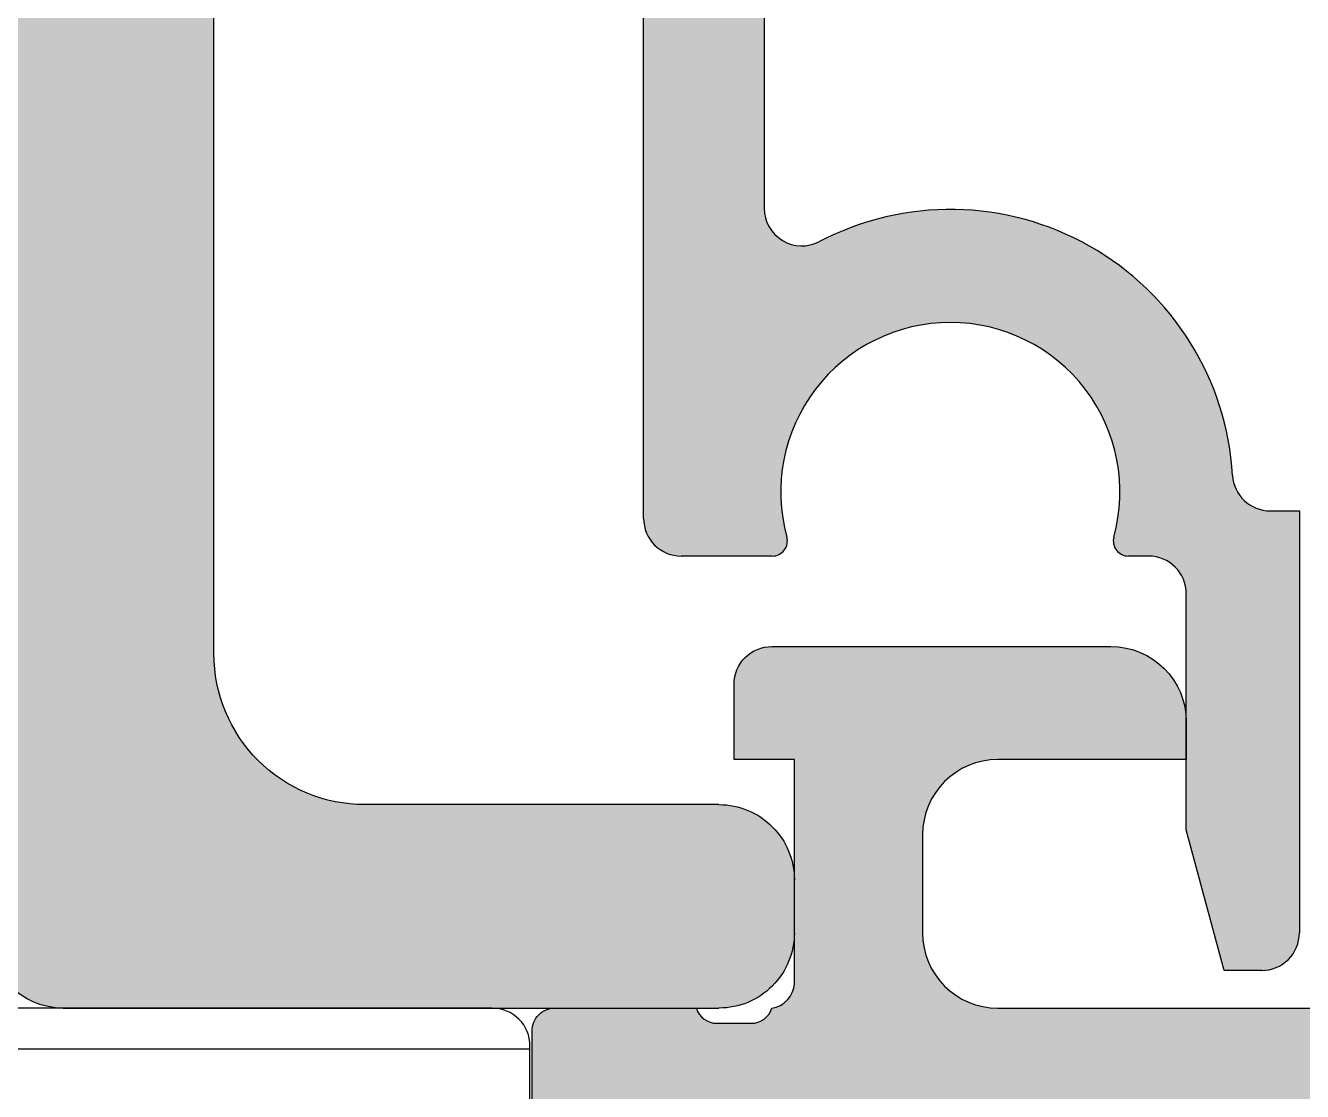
# Model space of a CAD drawing. Header units: millimetres. Extents: x 3633 to 4629, y 3430 to 3787.
# Drawn here: x 4160.0972 to 4160.1819, y 3492.1979 to 3492.2686 of the extents above; entities that cross this region are included whole.
import ezdxf

# ---------------------------------------------------------------- set-up
doc = ezdxf.new("R2010")
doc.units = ezdxf.units.MM

# ---------------------------------------------------------------- blocks, each defined once
blk = doc.blocks.new('A$C19EF2607')
h = blk.add_hatch(color=0)
edge = h.paths.add_edge_path(flags=16)
edge.add_arc((20772.88712506363, 14054.8937099106), 0.4998408644227152, -90.02002240240421, 0.01898884720060323, ccw=False)
edge.add_line((20772.88695039088, 14054.39386907665), (20766.58721039072, 14054.39364649987))
edge.add_arc((20766.58693805849, 14054.89361865321), 0.4999722275075696, 179.9697052663021, 270.0312087092657, ccw=False)
edge.add_line((20766.08696590085, 14054.89388300994), (20766.0869781361, 14066.89388300994))
edge.add_arc((20766.58669969183, 14066.89416094511), 0.4997216330287783, 89.96801639973933, 180.031866768311, ccw=False)
edge.add_line((20766.586978646, 14067.39388250027), (20772.88696364593, 14067.39387607671))
edge.add_arc((20772.88722112216, 14066.89413406237), 0.4997420806618353, -0.02963669892528742, 90.0295198317217, ccw=False)
edge.add_line((20773.38696313597, 14066.89387556681), (20773.3869659006, 14054.89387556681))
edge = h.paths.add_edge_path(flags=16)
edge.add_line((20774.88695890084, 14054.89387403734), (20774.88697113609, 14066.89387403734))
edge.add_arc((20775.38669269183, 14066.8941519724), 0.4997216330287135, 89.96801639973182, 180.0318667549634, ccw=False)
edge.add_line((20775.38697164593, 14067.39387352744), (20781.88697164546, 14067.3936159001))
edge.add_arc((20781.88722912193, 14066.89387388564), 0.4997420807783706, -0.029636685578225297, 90.029519858409, ccw=False)
edge.add_line((20782.38697113586, 14066.8936153902), (20782.38697390049, 14054.89360839015))
edge.add_arc((20781.88697377406, 14054.89360802635), 0.5000001264271718, -90.00004391597082, 4.168815581806484e-05, ccw=False)
edge.add_line((20781.88697339082, 14054.39360790004), (20775.3872023907, 14054.39363752728))
edge.add_arc((20775.38693055836, 14054.89360918108), 0.4999717276974615, 179.9696479899144, 270.031151454341, ccw=False)
edge = h.paths.add_edge_path(flags=16)
edge.add_line((20790.88696539076, 14054.39359872347), (20784.38696539076, 14054.393605351))
edge.add_arc((20784.38696552691, 14054.89360497755), 0.4999996265396662, 179.9998987743864, 269.9999843919388, ccw=False)
edge.add_line((20783.88696590043, 14054.89360586091), (20783.88697813591, 14066.89361386074))
edge.add_arc((20784.38697776239, 14066.89361372452), 0.4999996265396662, 89.99989877438651, 179.9999843919389, ccw=False)
edge.add_line((20784.38697864581, 14067.39361335107), (20790.88697864581, 14067.39360672355))
edge.add_arc((20790.88697850931, 14066.89360709712), 0.4999996264232509, -0.00010123895378910674, 89.9999843652584, ccw=False)
edge.add_line((20791.38697813591, 14066.89360621365), (20791.38696590043, 14054.89359821382))
edge.add_arc((20790.88696627383, 14054.89359834991), 0.4999996265396661, 269.9998988010669, 359.99998440527906, ccw=False)
edge = h.paths.add_edge_path()
edge.add_line((20794.38695947704, 14048.5938471549), (20794.38697762595, 14066.39360815476))
edge.add_ellipse((20795.38697842951, 14066.39360633204), major_axis=(-1.000000803500212, 0), ratio=1, start_angle=269.9984406237085, end_angle=359.9998955662247, ccw=False)
edge.add_line((20795.38700564572, 14067.39360713519), (20796.88693964569, 14067.39356560589))
edge.add_ellipse((20796.88696117507, 14068.89371410586), major_axis=(-1.500148500121089, 0), ratio=1, start_angle=89.99917771951496, end_angle=269.9991777106223)
edge.add_line((20796.88698270475, 14070.39386260582), (20763.58698170492, 14070.39388455896))
edge.add_ellipse((20763.58698167506, 14069.89388407898), major_axis=(-0.5000004799803728, 0), ratio=1, start_angle=269.9999965849087, end_angle=359.9998865682759)
edge.add_line((20763.08698119503, 14069.89388506886), (20763.08696891996, 14057.8550270689))
edge.add_line((20763.08696891996, 14057.8550270689), (20761.08696538792, 14054.39092810804))
edge.add_line((20761.08696538792, 14054.39092810804), (20761.08695621463, 14045.39417310807))
edge.add_line((20761.08695621457, 14045.39417310807), (20760.58695621457, 14045.39417361797))
edge.add_ellipse((20760.58695533121, 14044.89417399143), major_axis=(-0.4999996265404279, 0), ratio=1, start_angle=269.9998987743865, end_angle=359.9999843919389)
edge.add_line((20760.08695570473, 14044.89417412764), (20760.08695519506, 14044.39417412764))
edge.add_ellipse((20760.58695482131, 14044.39417324439), major_axis=(-0.499999626307597, 0), ratio=1, start_angle=359.9998987877266, end_angle=449.9999844186194)
edge.add_line((20760.58695468534, 14043.89417361797), (20763.58695468534, 14043.89417055904))
edge.add_ellipse((20763.58695556852, 14044.39417018533), major_axis=(-0.4999996263075969, 0), ratio=1, start_angle=89.99989880106686, end_angle=179.9999843919389)
edge.add_line((20764.086955195, 14044.39417004914), (20764.08696335176, 14052.39388604931))
edge.add_ellipse((20764.58696347818, 14052.3938854131), major_axis=(-0.5000001264274443, 0), ratio=1, start_angle=269.9998414916265, end_angle=359.99992709575315, ccw=False)
edge.add_line((20764.58696486149, 14052.89388553939), (20765.98696386162, 14052.89388711193))
edge.add_ellipse((20765.98718579696, 14052.3941095531), major_axis=(-0.4997776081189551, 0), ratio=1, start_angle=179.9735232005858, end_angle=270.02544323346274, ccw=False)
edge.add_line((20766.48696335166, 14052.39387860222), (20766.48694264208, 14046.79416260219))
edge.add_ellipse((20766.67129230686, 14046.34087059149), major_axis=(-0.48934491501178, 0), ratio=1, start_angle=292.1311204443016, end_angle=406.331622196126)
edge.add_line((20766.33340781904, 14045.98690375875), (20767.13341005798, 14045.24033594297))
edge.add_ellipse((20767.48745696706, 14045.59271893128), major_axis=(-0.4995227565664176, 0), ratio=1, start_angle=44.86504610803876, end_angle=179.4464604003526)
edge.add_line((20767.98695641221, 14045.58789307278), (20767.98696335172, 14052.39387707275))
edge.add_ellipse((20768.48671821435, 14052.39412970483), major_axis=(-0.4997549264812819, 0), ratio=1, start_angle=269.970002739463, end_angle=360.02896370103826, ccw=False)
edge.add_line((20768.48697986151, 14052.89388456292), (20772.6869668616, 14052.89386128055))
edge.add_ellipse((20772.68696351786, 14052.39386144702), major_axis=(-0.49999983353727, 0), ratio=1, start_angle=179.9999224933354, end_angle=269.9996168422682, ccw=False)
edge.add_line((20773.18696335162, 14052.39386077065), (20773.18695641815, 14045.59385177077))
edge.add_ellipse((20773.68695679185, 14045.59385168357), major_axis=(-0.5000003736931907, 0), ratio=1, start_angle=359.9999900081878, end_angle=492.8359851725555)
edge.add_line((20774.02690804447, 14045.2271999142), (20774.82690880075, 14045.96894109857))
edge.add_ellipse((20774.48695758963, 14046.33559256201), major_axis=(-0.5000001215843566, 0), ratio=1, start_angle=132.8360055260684, end_angle=246.4218210553232)
edge.add_line((20774.68695764197, 14046.79385024126), (20774.68696335168, 14052.39386224121))
edge.add_ellipse((20775.18696297822, 14052.39386210512), major_axis=(-0.4999996265396661, 0), ratio=1, start_angle=269.9998988010669, end_angle=359.99998440527906, ccw=False)
edge.add_line((20775.18696386134, 14052.89386173154), (20776.88696386153, 14052.89385999812))
edge.add_ellipse((20776.88696372503, 14052.3938603717), major_axis=(-0.4999996264232509, 0), ratio=1, start_angle=179.9998987610462, end_angle=269.9999843652584, ccw=False)
edge.add_line((20777.38696335163, 14052.39385948822), (20777.38695764169, 14046.79384748827))
edge.add_ellipse((20777.58695725957, 14046.33558972846), major_axis=(-0.5000000215728326, 0), ratio=1, start_angle=293.5781296227825, end_angle=407.1639451407455)
edge.add_line((20777.24700580072, 14045.96893863103), (20778.0470050443, 14045.22719581545))
edge.add_ellipse((20778.38695654436, 14045.59384667317), major_axis=(-0.4999998738696115, 0), ratio=1, start_angle=47.16392300253573, end_angle=179.999918144431)
edge.add_line((20778.88695641834, 14045.59384595885), (20778.88696335157, 14052.39385495897))
edge.add_ellipse((20779.38696368528, 14052.39385411552), major_axis=(-0.5000003336470237, 0), ratio=1, start_angle=270.0002089876409, end_angle=359.99990335021965, ccw=False)
edge.add_line((20779.38696186151, 14052.89385444907), (20790.88696386153, 14052.89384572351))
edge.add_ellipse((20790.88696372509, 14052.39384609708), major_axis=(-0.4999996264232509, 0), ratio=1, start_angle=179.9998987610462, end_angle=269.9999843652584, ccw=False)
edge.add_line((20791.38696335163, 14052.39384521359), (20791.38695570454, 14044.89386221372))
edge.add_ellipse((20792.38695616456, 14044.89386165424), major_axis=(-1.000000460073508, 0), ratio=1, start_angle=359.9999679434824, end_angle=449.9998579267944)
edge.add_line((20792.38695368491, 14043.89386119417), (20801.08695468487, 14043.89383532343))
edge.add_ellipse((20801.08748073381, 14044.89331030173), major_axis=(-0.9994751167436792, 0), ratio=1, start_angle=89.96984378594917, end_angle=180.0309560863022)
edge.add_line((20802.08695570473, 14044.89385030375), (20802.08695641812, 14045.59383930385))
edge.add_ellipse((20801.08752694633, 14045.59441085058), major_axis=(-0.9994296352168468, 0), ratio=1, start_angle=179.9672340944529, end_angle=270.032649051986)
edge.add_line((20801.08695743786, 14046.59384032342), (20796.38695743767, 14046.59384511554))
edge.add_ellipse((20796.38695798296, 14048.59384362135), major_axis=(-1.999998505809419, 0), ratio=1, start_angle=359.9998987710514, end_angle=449.9999843785986, ccw=False)
h = blk.add_hatch(color=0)
edge = h.paths.add_edge_path()
edge.add_line((20819.28696239367, 14049.49272376651), (20818.28694439353, 14049.49271178598))
edge.add_arc((20818.28695445525, 14048.49271070483), 1.000001081199713, 90.00057649669112, 179.9998796247162)
edge.add_line((20817.28695337399, 14048.49271280578), (20817.28695089224, 14046.05873880562))
edge.add_line((20817.28695089224, 14046.05873880562), (20816.78694898955, 14044.1927143154))
edge.add_line((20816.78694898961, 14044.1927143154), (20816.28694898961, 14044.1927148253))
edge.add_arc((20816.28694912599, 14044.69271445172), 0.4999996264232509, 179.9998987610462, 269.9999843652584, ccw=False)
edge.add_line((20815.78694949945, 14044.6927153352), (20815.78695337399, 14048.49271433501))
edge.add_arc((20818.28695240035, 14048.49271326445), 2.499999026302477, 128.3162697180181, 179.9999754646703, ccw=False)
edge.add_arc((20815.18694587977, 14052.41571400073), 2.499998494050219, 308.3162346007441, 359.9999403451986)
edge.add_line((20817.68694437388, 14052.41571139779), (20817.68695269106, 14060.57284939779))
edge.add_arc((20817.1869523637, 14060.57285033635), 0.5000003273607658, 359.9998924512714, 494.9999497978451)
edge.add_line((20816.83339905157, 14060.92640426804), (20814.34615551564, 14058.4391658041))
edge.add_arc((20813.99260185589, 14058.79271974173), 0.5000005771359249, 270.0000584834273, 314.99997748356185, ccw=False)
edge.add_line((20813.99260236626, 14058.29271916466), (20809.18134036614, 14058.2927240704))
edge.add_arc((20809.18134189607, 14058.79272464701), 0.5000005766074297, 224.9999056799894, 269.99982468312, ccw=False)
edge.add_line((20808.82778751571, 14058.43917143067), (20806.32068807189, 14060.94627498697))
edge.add_arc((20805.96713319118, 14060.59272056342), 0.5000017840834378, 44.999962956917, 89.99988196621456)
edge.add_line((20805.96713422117, 14061.0927223475), (20802.18696822127, 14061.09272620178))
edge.add_arc((20802.18696733797, 14060.59272657534), 0.4999996264240126, 89.99989877438645, 179.9999843785987)
edge.add_line((20801.68696771143, 14060.59272671168), (20801.68696150836, 14054.50889371175))
edge.add_arc((20802.18696090952, 14054.50889305226), 0.4999994011600195, 179.9999244276016, 297.6054836070185)
edge.add_arc((20804.15632613981, 14050.74271447447), 3.750000656475753, 3.3723881368567845, 117.6054249134601, ccw=False)
edge.add_arc((20808.39896652935, 14050.99272237977), 0.4999995115618611, 183.3724321001787, 269.9999866864542)
edge.add_line((20808.39896641322, 14050.492722868), (20808.78696641326, 14050.49272247242))
edge.add_line((20808.78696641326, 14050.49272247244), (20808.78696070332, 14044.89272247234))
edge.add_arc((20808.28696107701, 14044.89272260855), 0.4999996263068355, 269.9998987743864, 359.9999843919389, ccw=False)
edge.add_line((20808.28696019365, 14044.39272298224), (20807.78696219367, 14044.39272349191))
edge.add_line((20807.78696219367, 14044.39272349191), (20807.2869600961, 14046.25876500181))
edge.add_line((20807.2869600961, 14046.25876500181), (20807.28695729142, 14049.39251800187))
edge.add_arc((20806.78695781127, 14049.39251703178), 0.4999994800901137, 0.000111164112353237, 90.00000114725955)
edge.add_line((20806.78695780126, 14049.89251651174), (20806.51847480139, 14049.89251678532))
edge.add_arc((20806.51847470016, 14050.09251693045), 0.2000001451233658, 164.610165335483, 270.0000290149427, ccw=False)
edge.add_arc((20804.15632520267, 14050.7427140137), 2.2500011803398, 344.6100775821929, 449.9995732201224)
edge.add_arc((20804.15632772841, 14050.74271444175), 2.250000752204417, 89.9996375376344, 195.3891331773299)
edge.add_arc((20801.79416978755, 14050.0925497264), 0.2000001241034243, -89.99999606463962, 15.389131478340289, ccw=False)
edge.add_line((20801.79416980129, 14049.89254960234), (20800.58696580119, 14049.89255183333))
edge.add_arc((20800.5869667909, 14050.39255231319), 0.5000004798649361, 179.9999965849087, 269.999886581616, ccw=False)
edge.add_line((20800.08696631104, 14050.39255234298), (20800.08698323689, 14066.99273034303))
edge.add_arc((20800.58699395997, 14066.99271911025), 0.5000107231414666, 90.00117031180758, 179.998712843771, ccw=False)
edge.add_line((20800.58698374679, 14067.49272983315), (20804.28698074672, 14067.49272606059))
edge.add_arc((20804.28694633069, 14066.49269266429), 1.000033396888417, 0.0018549880796854268, 89.99802816889502, ccw=False)
edge.add_line((20805.28697972692, 14066.49272504103), (20805.28697921726, 14065.99272504103))
edge.add_line((20805.28697921732, 14065.99272504101), (20802.68697321741, 14065.99272769202))
edge.add_arc((20802.68697095057, 14064.99272893895), 0.9999987530780572, 89.99987011952214, 179.9999557304472)
edge.add_line((20801.68697219761, 14064.99272971161), (20801.68697087234, 14063.69272671177))
edge.add_arc((20802.68697012513, 14063.69272494494), 0.9999992528480254, 179.9998987677163, 269.9999843785986)
edge.add_line((20802.68696985254, 14062.69272569197), (20806.83698485256, 14062.69272146074))
edge.add_line((20806.83698485256, 14062.69272146074), (20809.6369769976, 14059.89272360576))
edge.add_line((20809.63697699754, 14059.89272360576), (20811.08697299747, 14059.89272212729))
edge.add_arc((20811.5869735328, 14060.41766905834), 0.7249619408616528, 226.394257849439, 313.6056253101739)
edge.add_line((20812.08697299752, 14059.89272110772), (20813.53696899768, 14059.89271962925))
edge.add_line((20813.53696899768, 14059.89271962925), (20816.33696685266, 14062.69271177429))
edge.add_line((20816.3369668526, 14062.69271177429), (20816.6869548526, 14062.69271141736))
edge.add_arc((20816.68695661938, 14063.69271067032), 0.9999992529644406, 269.9998987743865, 359.9999843852688)
edge.add_line((20817.68695587217, 14063.69271039779), (20817.68695719767, 14064.99269839775))
edge.add_arc((20816.68696868717, 14064.99270990702), 0.9999885105724603, 359.9993405590034, 450.0005998896006)
edge.add_line((20816.68695821724, 14065.99269841754), (20815.28697921726, 14065.99269984479))
edge.add_line((20815.28697921732, 14065.99269984478), (20815.28697982896, 14066.59270584492))
edge.add_line((20815.28697982896, 14066.59270584493), (20816.38701795065, 14067.69271072329))
edge.add_line((20816.38701795065, 14067.69271072329), (20818.78698095074, 14067.69270827624))
edge.add_arc((20818.78699617786, 14067.19272401315), 0.4999842633250834, -0.0018618054151033903, 90.00174495480928, ccw=False)
edge.add_line((20819.28698044084, 14067.19270776634), (20819.28696239367, 14049.49272376651))
at = {"extrusion": (0, 0, -1)}
h = blk.add_hatch(color=0, dxfattribs=at)
edge = h.paths.add_edge_path(flags=16)
edge.add_ellipse((-20819.68686469584, 14011.89270050094), major_axis=(1.836613720814493e-06, -0.5000030407038273), ratio=1, start_angle=270.00034843620017, end_angle=359.99965156379903, ccw=False)
edge.add_line((-20820.18686773652, 14011.89269562363), (-20820.18697793221, 14041.89256862343))
edge.add_ellipse((-20819.6869748915, 14041.89256741934), major_axis=(1.836613720814519e-06, -0.5000030407038344), ratio=1, start_angle=180.000348436201, end_angle=269.99965156379983, ccw=False)
edge.add_line((-20819.68697976882, 14042.39257046003), (-20803.98698276892, 14042.39262812934))
edge.add_ellipse((-20803.98698397301, 14041.89262508863), major_axis=(1.836613720814493e-06, -0.5000030407038273), ratio=1, start_angle=90.00034843620023, end_angle=179.9996515637999, ccw=False)
edge.add_line((-20803.48698093232, 14041.89262996594), (-20803.48687073663, 14011.89275696614))
edge.add_ellipse((-20803.98687377734, 14011.89275817023), major_axis=(1.836613720814493e-06, -0.5000030407038273), ratio=1, start_angle=0.00034843620022684263, end_angle=89.99965156379977, ccw=False)
edge.add_line((-20803.98686890003, 14011.39275512955), (-20819.68686589992, 14011.39269746024))
edge = h.paths.add_edge_path()
edge.add_line((-20821.78684802413, 14004.89270474653), (-20818.38684602415, 14004.89271723543))
edge.add_line((-20818.38684602415, 14004.89271723543), (-20817.28685206459, 14005.99269627594))
edge.add_line((-20817.28685206459, 14005.99269627594), (-20817.28685426854, 14006.59270327594))
edge.add_line((-20817.28685426854, 14006.59270327594), (-20819.08686526853, 14006.59269666413))
edge.add_arc((-20819.08681164343, 14007.59275396285), 1.000057300159019, 180.0034932342761, 269.9969276840237, ccw=False)
edge.add_line((-20820.08686894173, 14007.59269299092), (-20820.08687371685, 14008.89267999091))
edge.add_arc((-20819.08686763544, 14008.89267758274), 1.000006081414401, 90.00055889534991, 179.9998620229495, ccw=False)
edge.add_line((-20819.08687739006, 14009.89268366411), (-20812.78686639011, 14009.89270680534))
edge.add_arc((-20812.28686446176, 14009.36773220379), 0.7249829381601344, 46.396107276455325, 133.6043136418442, ccw=False)
edge.add_line((-20811.78686639011, 14009.89271047855), (-20804.78686639016, 14009.89273619098))
edge.add_arc((-20804.78683124327, 14008.89276766491), 0.9999685266931955, -0.0015929136354202456, 90.00201383193468, ccw=False)
edge.add_line((-20803.78686271696, 14008.89273986419), (-20803.78685794184, 14007.5927528642))
edge.add_arc((-20804.78687768058, 14007.5927689296), 1.000019738870621, 270.0013413796442, 359.99907953865534, ccw=False)
edge.add_line((-20804.78685426863, 14006.592749191), (-20807.28685426861, 14006.59274000799))
edge.add_line((-20807.28685426861, 14006.59274000799), (-20807.28685243201, 14006.09274000799))
edge.add_arc((-20806.28681732849, 14006.09277878498), 1.000035104270083, 180.0022216797659, 269.9981992385337)
edge.add_line((-20806.28684875881, 14005.09274368121), (-20801.78684075884, 14005.09276021066))
edge.add_arc((-20801.51931964625, 14005.01392443123), 0.2788953671142079, 88.83566984960021, 163.5802852734067, ccw=False)
edge.add_line((-20801.51365249349, 14005.29276221414), (-20801.06005849349, 14005.29276388028))
edge.add_arc((-20801.05439689392, 14005.01389569035), 0.2789256550871345, 16.424822796519777, 91.16306275002222, ccw=False)
edge.add_line((-20800.78685375885, 14005.09276388381), (-20798.90684275886, 14005.09277078948))
edge.add_arc((-20798.9068436367, 14005.39277056536), 0.2999997758775271, 270.0001676548634, 360.0002532634369)
edge.add_line((-20798.60684386082, 14005.39277189144), (-20798.60684746047, 14006.37274589143))
edge.add_arc((-20798.90684723635, 14006.3727450136), 0.2999997758775292, 360.0001676548625, 450.000253263436)
edge.add_line((-20798.90684856243, 14006.67274478947), (-20801.66684656241, 14006.67273465143))
edge.add_arc((-20801.66684709285, 14006.79273456178), 0.1199999103510102, 180.0001676548622, 270.0002532634394, ccw=False)
edge.add_line((-20801.78684700319, 14006.79273421065), (-20801.78699279751, 14011.09260721014))
edge.add_arc((-20801.28700520644, 14011.09262145545), 0.4999875912737642, 89.999590631751, 180.0016324330776, ccw=False)
edge.add_line((-20801.28700163411, 14011.59260904671), (-20800.58699763412, 14011.59261161797))
edge.add_line((-20800.58699763412, 14011.59261161797), (-20798.18247453483, 14010.20437545027))
edge.add_arc((-20798.12456503621, 14010.32821830885), 0.1367134362528362, 244.9389899954097, 365.5869292449109)
edge.add_arc((-20802.96474653823, 14009.85475044931), 4.999997181477146, 365.5869142366065, 432.2392050923249)
edge.add_arc((-20801.28700692856, 14015.09260926546), 0.5000005617766806, 180.0002355254213, 252.2392320853896, ccw=False)
edge.add_line((-20801.78700749033, 14015.09260721011), (-20801.7870765472, 14033.89277320999))
edge.add_arc((-20801.28708013568, 14033.89277883548), 0.4999964115421804, 107.6527001861873, 180.0006446387415, ccw=False)
edge.add_arc((-20802.96486024831, 14039.1306267639), 5.000004304909616, 287.772081653887, 354.1459925691055)
edge.add_arc((-20798.12589352104, 14038.65407349129), 0.139038209934679, 346.0930122252773, 474.0604807739241)
edge.add_line((-20798.18257950275, 14038.78103145008), (-20800.58709240342, 14037.3927776178))
edge.add_line((-20800.58709240342, 14037.3927776178), (-20801.28709640342, 14037.39277504654))
edge.add_arc((-20801.28710364885, 14037.89276263776), 0.4999875912737615, 179.9987884852221, 270.0008302865484, ccw=False)
edge.add_line((-20801.78709124002, 14037.89277320996), (-20801.78697703433, 14042.19264621041))
edge.add_arc((-20801.66697712398, 14042.19264674084), 0.1199999103510102, 90.00016765486339, 180.0002532634394, ccw=False)
edge.add_line((-20801.66697747512, 14042.31264665119), (-20798.90697947513, 14042.31265678923))
edge.add_arc((-20798.90698035297, 14042.61265656511), 0.2999997758775292, 270.0001676548634, 360.000253263436)
edge.add_line((-20798.6069805771, 14042.61265789119), (-20798.60698417675, 14043.59263289118))
edge.add_arc((-20798.90698395262, 14043.59263201334), 0.2999997758775292, 360.0001676548634, 450.000253263436)
edge.add_line((-20798.90698527871, 14043.89263178922), (-20800.78699627869, 14043.89262488355))
edge.add_arc((-20801.05453999316, 14043.97149111154), 0.2789256550871301, 268.8373581682772, 343.57559812177976, ccw=False)
edge.add_line((-20801.06019954405, 14043.69262288002), (-20801.51379354405, 14043.69262121388))
edge.add_arc((-20801.51946274527, 14043.97145895514), 0.2788953671142083, 196.4201356448924, 271.1647510686992, ccw=False)
edge.add_arc((-20801.73879720742, 14044.23814087056), 0.3488634876603086, 183.5600855485861, 262.06075316652726, ccw=False)
edge.add_line((-20802.08698746828, 14044.21647810842), (-20802.08699840033, 14047.1926381084))
edge.add_line((-20802.08699840033, 14047.1926381084), (-20801.28700340034, 14047.19264104695))
edge.add_line((-20801.28700340034, 14047.19264104695), (-20801.28701407354, 14048.19264104691))
edge.add_arc((-20801.78698374169, 14048.192669542), 0.4999696689652423, 359.9967345053436, 450.0028842664275)
edge.add_line((-20801.78700891014, 14048.69263921033), (-20806.28700891033, 14048.69268368091))
edge.add_arc((-20806.28691720497, 14047.69259564941), 1.000088035704997, 90.00525386750876, 179.9951670507907)
edge.add_line((-20807.28700523712, 14047.69268000771), (-20807.28700340052, 14047.19268000772))
edge.add_line((-20807.28700340052, 14047.19268000772), (-20804.78700340054, 14047.19268919073))
edge.add_arc((-20804.78708775884, 14046.19260115858), 1.000088035704997, 360.0052538675087, 449.99516705079066, ccw=False)
edge.add_line((-20803.78699972734, 14046.19269286394), (-20803.78699495199, 14044.89264386395))
edge.add_arc((-20804.78705395807, 14044.89269919639), 1.000059007604753, 270.0035910466456, 359.9968298716538, ccw=False)
edge.add_line((-20804.78699127878, 14043.89264019075), (-20811.78699127873, 14043.89261447832))
edge.add_arc((-20812.28699320657, 14044.41745136014), 0.7248832184345232, 226.3885998176962, 313.61182110060327, ccw=False)
edge.add_line((-20812.78699127872, 14043.89261080511), (-20818.78742627868, 14043.89258876428))
edge.add_arc((-20818.78738298289, 14044.892642734), 1.000053970658374, 180.0033025200162, 269.9975194673366, ccw=False)
edge.add_line((-20819.78743695188, 14044.89258509104), (-20819.78744172723, 14046.19263409103))
edge.add_arc((-20818.78735598762, 14046.19255202597), 1.000085742978908, 90.00558086515753, 179.9952984212106, ccw=False)
edge.add_line((-20818.78745340044, 14047.1926377642), (-20817.28699640045, 14047.19264327569))
edge.add_line((-20817.28699640045, 14047.19264327569), (-20817.28699860428, 14047.79261827569))
edge.add_line((-20817.28699860428, 14047.79261827569), (-20818.38697764471, 14048.89259023525))
edge.add_line((-20818.38697764471, 14048.89259023525), (-20821.78700964469, 14048.89257774623))
edge.add_line((-20821.78700964469, 14048.89257774623), (-20821.78684802413, 14004.89270474653))
h = blk.add_hatch(color=0, dxfattribs=at)
edge = h.paths.add_edge_path(flags=16)
edge.add_ellipse((-20819.68686469584, 14011.89270050094), major_axis=(1.836613720814493e-06, -0.5000030407038273), ratio=1, start_angle=270.00034843620017, end_angle=359.99965156379903, ccw=False)
edge.add_line((-20820.18686773652, 14011.89269562363), (-20820.18697793221, 14041.89256862343))
edge.add_ellipse((-20819.6869748915, 14041.89256741934), major_axis=(1.836613720814519e-06, -0.5000030407038344), ratio=1, start_angle=180.000348436201, end_angle=269.99965156379983, ccw=False)
edge.add_line((-20819.68697976882, 14042.39257046003), (-20803.98698276892, 14042.39262812934))
edge.add_ellipse((-20803.98698397301, 14041.89262508863), major_axis=(1.836613720814493e-06, -0.5000030407038273), ratio=1, start_angle=90.00034843620023, end_angle=179.9996515637999, ccw=False)
edge.add_line((-20803.48698093232, 14041.89262996594), (-20803.48687073663, 14011.89275696614))
edge.add_ellipse((-20803.98687377734, 14011.89275817023), major_axis=(1.836613720814493e-06, -0.5000030407038273), ratio=1, start_angle=0.00034843620022684263, end_angle=89.99965156379977, ccw=False)
edge.add_line((-20803.98686890003, 14011.39275512955), (-20819.68686589992, 14011.39269746024))
edge = h.paths.add_edge_path()
edge.add_line((-20821.78684802413, 14004.89270474653), (-20818.38684602415, 14004.89271723543))
edge.add_line((-20818.38684602415, 14004.89271723543), (-20817.28685206459, 14005.99269627594))
edge.add_line((-20817.28685206459, 14005.99269627594), (-20817.28685426854, 14006.59270327594))
edge.add_line((-20817.28685426854, 14006.59270327594), (-20819.08686526853, 14006.59269666413))
edge.add_arc((-20819.08681164343, 14007.59275396285), 1.000057300159019, 180.0034932342761, 269.9969276840237, ccw=False)
edge.add_line((-20820.08686894173, 14007.59269299092), (-20820.08687371685, 14008.89267999091))
edge.add_arc((-20819.08686763544, 14008.89267758274), 1.000006081414401, 90.00055889534991, 179.9998620229495, ccw=False)
edge.add_line((-20819.08687739006, 14009.89268366411), (-20812.78686639011, 14009.89270680534))
edge.add_arc((-20812.28686446176, 14009.36773220379), 0.7249829381601344, 46.396107276455325, 133.6043136418442, ccw=False)
edge.add_line((-20811.78686639011, 14009.89271047855), (-20804.78686639016, 14009.89273619098))
edge.add_arc((-20804.78683124327, 14008.89276766491), 0.9999685266931955, -0.0015929136354202456, 90.00201383193468, ccw=False)
edge.add_line((-20803.78686271696, 14008.89273986419), (-20803.78685794184, 14007.5927528642))
edge.add_arc((-20804.78687768058, 14007.5927689296), 1.000019738870621, 270.0013413796442, 359.99907953865534, ccw=False)
edge.add_line((-20804.78685426863, 14006.592749191), (-20807.28685426861, 14006.59274000799))
edge.add_line((-20807.28685426861, 14006.59274000799), (-20807.28685243201, 14006.09274000799))
edge.add_arc((-20806.28681732849, 14006.09277878498), 1.000035104270083, 180.0022216797659, 269.9981992385337)
edge.add_line((-20806.28684875881, 14005.09274368121), (-20801.78684075884, 14005.09276021066))
edge.add_arc((-20801.51931964625, 14005.01392443123), 0.2788953671142079, 88.83566984960021, 163.5802852734067, ccw=False)
edge.add_line((-20801.51365249349, 14005.29276221414), (-20801.06005849349, 14005.29276388028))
edge.add_arc((-20801.05439689392, 14005.01389569035), 0.2789256550871345, 16.424822796519777, 91.16306275002222, ccw=False)
edge.add_line((-20800.78685375885, 14005.09276388381), (-20798.90684275886, 14005.09277078948))
edge.add_arc((-20798.9068436367, 14005.39277056536), 0.2999997758775271, 270.0001676548634, 360.0002532634369)
edge.add_line((-20798.60684386082, 14005.39277189144), (-20798.60684746047, 14006.37274589143))
edge.add_arc((-20798.90684723635, 14006.3727450136), 0.2999997758775292, 360.0001676548625, 450.000253263436)
edge.add_line((-20798.90684856243, 14006.67274478947), (-20801.66684656241, 14006.67273465143))
edge.add_arc((-20801.66684709285, 14006.79273456178), 0.1199999103510102, 180.0001676548622, 270.0002532634394, ccw=False)
edge.add_line((-20801.78684700319, 14006.79273421065), (-20801.78699279751, 14011.09260721014))
edge.add_arc((-20801.28700520644, 14011.09262145545), 0.4999875912737642, 89.999590631751, 180.0016324330776, ccw=False)
edge.add_line((-20801.28700163411, 14011.59260904671), (-20800.58699763412, 14011.59261161797))
edge.add_line((-20800.58699763412, 14011.59261161797), (-20798.18247453483, 14010.20437545027))
edge.add_arc((-20798.12456503621, 14010.32821830885), 0.1367134362528362, 244.9389899954097, 365.5869292449109)
edge.add_arc((-20802.96474653823, 14009.85475044931), 4.999997181477146, 365.5869142366065, 432.2392050923249)
edge.add_arc((-20801.28700692856, 14015.09260926546), 0.5000005617766806, 180.0002355254213, 252.2392320853896, ccw=False)
edge.add_line((-20801.78700749033, 14015.09260721011), (-20801.7870765472, 14033.89277320999))
edge.add_arc((-20801.28708013568, 14033.89277883548), 0.4999964115421804, 107.6527001861873, 180.0006446387415, ccw=False)
edge.add_arc((-20802.96486024831, 14039.1306267639), 5.000004304909616, 287.772081653887, 354.1459925691055)
edge.add_arc((-20798.12589352104, 14038.65407349129), 0.139038209934679, 346.0930122252773, 474.0604807739241)
edge.add_line((-20798.18257950275, 14038.78103145008), (-20800.58709240342, 14037.3927776178))
edge.add_line((-20800.58709240342, 14037.3927776178), (-20801.28709640342, 14037.39277504654))
edge.add_arc((-20801.28710364885, 14037.89276263776), 0.4999875912737615, 179.9987884852221, 270.0008302865484, ccw=False)
edge.add_line((-20801.78709124002, 14037.89277320996), (-20801.78697703433, 14042.19264621041))
edge.add_arc((-20801.66697712398, 14042.19264674084), 0.1199999103510102, 90.00016765486339, 180.0002532634394, ccw=False)
edge.add_line((-20801.66697747512, 14042.31264665119), (-20798.90697947513, 14042.31265678923))
edge.add_arc((-20798.90698035297, 14042.61265656511), 0.2999997758775292, 270.0001676548634, 360.000253263436)
edge.add_line((-20798.6069805771, 14042.61265789119), (-20798.60698417675, 14043.59263289118))
edge.add_arc((-20798.90698395262, 14043.59263201334), 0.2999997758775292, 360.0001676548634, 450.000253263436)
edge.add_line((-20798.90698527871, 14043.89263178922), (-20800.78699627869, 14043.89262488355))
edge.add_arc((-20801.05453999316, 14043.97149111154), 0.2789256550871301, 268.8373581682772, 343.57559812177976, ccw=False)
edge.add_line((-20801.06019954405, 14043.69262288002), (-20801.51379354405, 14043.69262121388))
edge.add_arc((-20801.51946274527, 14043.97145895514), 0.2788953671142083, 196.4201356448924, 271.1647510686992, ccw=False)
edge.add_arc((-20801.73879720742, 14044.23814087056), 0.3488634876603086, 183.5600855485861, 262.06075316652726, ccw=False)
edge.add_line((-20802.08698746828, 14044.21647810842), (-20802.08699840033, 14047.1926381084))
edge.add_line((-20802.08699840033, 14047.1926381084), (-20801.28700340034, 14047.19264104695))
edge.add_line((-20801.28700340034, 14047.19264104695), (-20801.28701407354, 14048.19264104691))
edge.add_arc((-20801.78698374169, 14048.192669542), 0.4999696689652423, 359.9967345053436, 450.0028842664275)
edge.add_line((-20801.78700891014, 14048.69263921033), (-20806.28700891033, 14048.69268368091))
edge.add_arc((-20806.28691720497, 14047.69259564941), 1.000088035704997, 90.00525386750876, 179.9951670507907)
edge.add_line((-20807.28700523712, 14047.69268000771), (-20807.28700340052, 14047.19268000772))
edge.add_line((-20807.28700340052, 14047.19268000772), (-20804.78700340054, 14047.19268919073))
edge.add_arc((-20804.78708775884, 14046.19260115858), 1.000088035704997, 360.0052538675087, 449.99516705079066, ccw=False)
edge.add_line((-20803.78699972734, 14046.19269286394), (-20803.78699495199, 14044.89264386395))
edge.add_arc((-20804.78705395807, 14044.89269919639), 1.000059007604753, 270.0035910466456, 359.9968298716538, ccw=False)
edge.add_line((-20804.78699127878, 14043.89264019075), (-20811.78699127873, 14043.89261447832))
edge.add_arc((-20812.28699320657, 14044.41745136014), 0.7248832184345232, 226.3885998176962, 313.61182110060327, ccw=False)
edge.add_line((-20812.78699127872, 14043.89261080511), (-20818.78742627868, 14043.89258876428))
edge.add_arc((-20818.78738298289, 14044.892642734), 1.000053970658374, 180.0033025200162, 269.9975194673366, ccw=False)
edge.add_line((-20819.78743695188, 14044.89258509104), (-20819.78744172723, 14046.19263409103))
edge.add_arc((-20818.78735598762, 14046.19255202597), 1.000085742978908, 90.00558086515753, 179.9952984212106, ccw=False)
edge.add_line((-20818.78745340044, 14047.1926377642), (-20817.28699640045, 14047.19264327569))
edge.add_line((-20817.28699640045, 14047.19264327569), (-20817.28699860428, 14047.79261827569))
edge.add_line((-20817.28699860428, 14047.79261827569), (-20818.38697764471, 14048.89259023525))
edge.add_line((-20818.38697764471, 14048.89259023525), (-20821.78700964469, 14048.89257774623))
edge.add_line((-20821.78700964469, 14048.89257774623), (-20821.78684802413, 14004.89270474653))
h = blk.add_hatch(dxfattribs=at)
h.set_pattern_fill('ANSI31', color=0, scale=0.4679999999999999, angle=135.0002104591497, style=0)
h.set_pattern_definition([(180.0002104591497, (-20746.78684802417, 14004.89285423691), (5.458015462729606e-06, -1.485899999989976), [])])
edge = h.paths.add_edge_path(flags=16)
edge.add_line((-20765.33813453135, 14006.39210409424), (-20774.18812853129, 14006.3920715864))
edge.add_ellipse((-20774.18813042351, 14006.89207153103), major_axis=(1.836602348318104e-06, -0.499999944634844), ratio=1, start_angle=-90.0018398091417, end_angle=6.373532585257635e-06, ccw=False)
edge.add_line((-20774.68813036795, 14006.89208574979), (-20774.6881351431, 14008.19207974978))
edge.add_ellipse((-20774.18813893083, 14008.19208537409), major_axis=(1.836588638665111e-06, -0.4999962122941206), ratio=1, start_angle=179.9995659563327, end_angle=270.00043404366755, ccw=False)
edge.add_line((-20774.1881369797, 14008.69208158638), (-20765.33814297976, 14008.69211409422))
edge.add_ellipse((-20765.33813735545, 14008.19211788196), major_axis=(1.836588638665106e-06, -0.4999962122941193), ratio=1, start_angle=89.99956595633239, end_angle=180.0004340436674, ccw=False)
edge.add_line((-20764.83814114316, 14008.19211593083), (-20764.83813636802, 14006.89212193084))
edge.add_ellipse((-20765.33813631233, 14006.89210403888), major_axis=(1.836602348318099e-06, -0.4999999446348427), ratio=1, start_angle=-6.373532585257635e-06, end_angle=90.00183980914181, ccw=False)
edge = h.paths.add_edge_path(flags=16)
edge.add_line((-20776.18812853128, 14006.39206423999), (-20784.88813453122, 14006.39203228308))
edge.add_ellipse((-20784.88813674136, 14006.89203190954), major_axis=(1.836601179593611e-06, -0.4999996264591746), ratio=1, start_angle=-90.00004280428698, end_angle=4.28042865792122e-05, ccw=False)
edge.add_line((-20785.38813636782, 14006.89203044647), (-20785.38814114302, 14008.19204044647))
edge.add_ellipse((-20784.88814151656, 14008.1920426566), major_axis=(1.836601179593623e-06, -0.4999996264591779), ratio=1, start_angle=179.9999571957135, end_angle=270.000042804287, ccw=False)
edge.add_line((-20784.88814297963, 14008.69204228306), (-20776.18813697969, 14008.69207423997))
edge.add_ellipse((-20776.18813476955, 14008.19207461351), major_axis=(1.836601179593612e-06, -0.4999996264591748), ratio=1, start_angle=89.99995719571308, end_angle=180.000042804287, ccw=False)
edge.add_line((-20775.68813514309, 14008.19207607658), (-20775.68813036789, 14006.89206607659))
edge.add_ellipse((-20776.18812999434, 14006.89206386645), major_axis=(1.83660117959361e-06, -0.4999996264591743), ratio=1, start_angle=-4.2804286977116135e-05, end_angle=90.00004280428698, ccw=False)
edge = h.paths.add_edge_path(flags=16)
edge.add_line((-20786.88813453121, 14006.39202493667), (-20795.73814353115, 14006.39199242877))
edge.add_ellipse((-20795.73814624122, 14006.89197655524), major_axis=(1.836544244957966e-06, -0.4999841264710055), ratio=1, start_angle=-89.9999855067311, end_angle=0.00010010184331576966, ccw=False)
edge.add_line((-20796.23813036769, 14006.89197459222), (-20796.2381351429, 14008.19198559221))
edge.add_ellipse((-20795.73812051645, 14008.19198780242), major_axis=(1.836656277629005e-06, -0.5000146264479702), ratio=1, start_angle=179.9999571957127, end_angle=270.0000428042867, ccw=False)
edge.add_line((-20795.73812197955, 14008.69200242887), (-20786.88814297961, 14008.69203493665))
edge.add_ellipse((-20786.88813735531, 14008.19203872439), major_axis=(1.836588638665106e-06, -0.4999962122941193), ratio=1, start_angle=89.99956595633239, end_angle=180.0004340436678, ccw=False)
edge.add_line((-20786.38814114302, 14008.19203677326), (-20786.38813636787, 14006.89204277327))
edge.add_ellipse((-20786.88813631219, 14006.8920248813), major_axis=(1.836602348318099e-06, -0.4999999446348427), ratio=1, start_angle=-6.373532585257635e-06, end_angle=90.00183980914181, ccw=False)
edge = h.paths.add_edge_path()
edge.add_line((-20798.0791897539, 14005.09142182962), (-20762.99669575822, 14005.09266369482))
edge.add_arc((-20762.99671316053, 14005.59266026069), 0.4999965661764766, 270.0019941711848, 360.0026666390368)
edge.add_line((-20762.4967165949, 14005.59268353135), (-20762.49674757141, 14006.40301453124))
edge.add_arc((-20762.19674779558, 14006.40302685731), 0.2999997760791943, 90.00226850011052, 180.0023541086846, ccw=False)
edge.add_line((-20762.19675967341, 14006.70302663316), (-20759.79676167253, 14006.70279044884))
edge.add_arc((-20759.79677857484, 14007.20278651472), 0.499996066161161, 270.0019368774103, 360.0026093452628)
edge.add_line((-20759.2967825092, 14007.20280928537), (-20759.29692227925, 14010.67935128488))
edge.add_arc((-20760.28673437334, 14010.53700088632), 0.9999958087790033, 368.1839111286926, 482.7293106441897)
edge.add_line((-20760.82740284639, 14011.37823166312), (-20763.11100700306, 14010.05967127496))
edge.add_arc((-20763.36102568673, 14010.49267443483), 0.5000010786417182, 270.0025129607088, 300.00240086495677, ccw=False)
edge.add_line((-20763.36100375697, 14009.99267335667), (-20797.71527275275, 14009.9914611664))
edge.add_arc((-20797.71529245082, 14010.49146207473), 0.50000090872053, 240.0023693238956, 270.00225722814366, ccw=False)
edge.add_line((-20797.96527499877, 14010.05843824809), (-20800.24898484146, 14011.37681685956))
edge.add_arc((-20800.78958596661, 14010.53554299891), 0.9999956425474403, 417.2752701474326, 531.82066966293)
edge.add_line((-20801.77940927389, 14010.67781423799), (-20801.77927050384, 14007.20127223848))
edge.add_arc((-20801.27927493796, 14007.20128964079), 0.4999955661823479, 180.0019941754244, 270.0026666432764)
edge.add_line((-20801.27925166731, 14006.70129407515), (-20798.87925266887, 14006.70172189083))
edge.add_arc((-20798.87924084279, 14006.40172261501), 0.2999992760616524, 0.002173010487126703, 90.00225861906159, ccw=False)
edge.add_line((-20798.57924156695, 14006.40173399284), (-20798.57920959043, 14005.59140199295))
edge.add_arc((-20798.07921252456, 14005.59141889526), 0.4999970661552892, 180.001936873285, 270.0026093411374)
edge = h.paths.add_edge_path(flags=16)
edge.add_line((-20774.18817805747, 14040.29330458644), (-20765.33820005753, 14040.29333709423))
edge.add_arc((-20765.33820152064, 14040.79335172068), 0.5000146264513434, 270.0001676548628, 360.0002532634362)
edge.add_line((-20764.83818689419, 14040.79335393088), (-20764.8381916694, 14042.09336493088))
edge.add_arc((-20765.33817529587, 14042.09336346786), 0.4999836264745001, 360.0001676548629, 450.0002532634365)
edge.add_line((-20765.33817750594, 14042.59334709433), (-20774.18818650588, 14042.59331458643))
edge.add_arc((-20774.1881847249, 14042.09331464179), 0.4999999446382149, 450.0002040856175, 540.002050268292)
edge.add_line((-20774.68818466922, 14042.09329674983), (-20774.68817989407, 14040.79330274984))
edge.add_arc((-20774.18818368178, 14040.79330079871), 0.4999962122974937, 179.9997764154819, 270.0006445028171)
edge = h.paths.add_edge_path(flags=16)
edge.add_line((-20784.8881850574, 14040.29326528312), (-20776.18817805746, 14040.29329724003))
edge.add_arc((-20776.18817952052, 14040.79329686649), 0.499999626462551, 270.0001676548627, 360.0002532634363)
edge.add_line((-20775.68817989407, 14040.79329907663), (-20775.68818466927, 14042.09330907662))
edge.add_arc((-20776.18818429573, 14042.09330761356), 0.4999996264625474, 360.0001676548632, 450.0002532634367)
edge.add_line((-20776.18818650587, 14042.59330724002), (-20784.88819350581, 14042.59327528311))
edge.add_arc((-20784.88819204274, 14042.09327565665), 0.499999626462551, 450.0001676548631, 540.0002532634363)
edge.add_line((-20785.3881916692, 14042.09327344651), (-20785.388186894, 14040.79326344652))
edge.add_arc((-20784.88818726754, 14040.79326490958), 0.499999626462551, 180.0001676548631, 270.0002532634363)
edge = h.paths.add_edge_path(flags=16)
edge.add_line((-20795.73817805733, 14040.29322542887), (-20786.88818505739, 14040.29325793671))
edge.add_arc((-20786.88818310626, 14040.79325414901), 0.4999962122974902, 269.9997764154819, 360.0006445028175)
edge.add_line((-20786.38818689399, 14040.79325977331), (-20786.38819166914, 14042.0932537733))
edge.add_arc((-20786.88819161358, 14042.09326799206), 0.4999999446382158, 359.9983706500074, 450.0002168326823)
edge.add_line((-20786.8881935058, 14042.5932679367), (-20795.73818650574, 14042.59323542886))
edge.add_arc((-20795.73818472475, 14042.09323548422), 0.4999999446382149, 450.000204085617, 540.002050268292)
edge.add_line((-20796.23818466907, 14042.09321759226), (-20796.23817989393, 14040.79322359227))
edge.add_arc((-20795.73818368163, 14040.79322164114), 0.4999962122974902, 179.9997764154819, 270.0006445028175)
edge = h.paths.add_edge_path()
edge.add_line((-20798.07962527886, 14043.89267582828), (-20772.23825827912, 14043.89279374892))
edge.add_ellipse((-20772.24237776891, 14044.09693224429), major_axis=(7.499952256461099e-07, -0.2041800565282202), ratio=1, start_angle=1.1558544303622, end_angle=89.51494998744577)
edge.add_line((-20772.03820502262, 14044.09520448376), (-20772.03822008276, 14048.19520448373))
edge.add_ellipse((-20771.5382204563, 14048.19520669387), major_axis=(1.83660117959361e-06, -0.4999996264591743), ratio=1, start_angle=179.999957195713, end_angle=270.0000428042866, ccw=False)
edge.add_line((-20771.53822191936, 14048.69520632033), (-20770.70747291937, 14048.69520937184))
edge.add_ellipse((-20770.70746965293, 14047.6952086311), major_axis=(3.67320782425483e-06, -1.000000740738238), ratio=1, start_angle=105.00002989118639, end_angle=179.999976693942, ccw=False)
edge.add_line((-20769.74154419687, 14047.95403191989), (-20769.53821640957, 14047.19521366675))
edge.add_line((-20769.53821640957, 14047.19521366675), (-20770.53821640956, 14047.19520999355))
edge.add_line((-20770.53821640956, 14047.19520999355), (-20770.53820796119, 14044.89520999356))
edge.add_ellipse((-20769.53408193923, 14044.896923086), major_axis=(3.688366195957861e-06, -1.004127483263211), ratio=1, start_angle=270.0975390954922, end_angle=359.7701590276865)
edge.add_line((-20769.53810627914, 14043.89280366714), (-20766.53822827916, 14043.8928146863))
edge.add_ellipse((-20766.54233490542, 14044.89693468272), major_axis=(3.688369541171022e-06, -1.004128393970092), ratio=1, start_angle=0.2341151608029899, end_angle=89.90242633341789)
edge.add_line((-20765.53820796122, 14044.89522835959), (-20765.5382164096, 14047.19522835957))
edge.add_line((-20765.5382164096, 14047.19522835957), (-20766.53821640959, 14047.19522468637))
edge.add_line((-20766.53821640959, 14047.19522468637), (-20766.33489419689, 14047.95404443322))
edge.add_ellipse((-20765.36896683943, 14047.69522824052), major_axis=(3.673207824254827e-06, -1.000000740738237), ratio=1, start_angle=180.000023306058, end_angle=254.9999701088136, ccw=False)
edge.add_line((-20765.36897091941, 14048.69522898126), (-20764.53822191941, 14048.69523203277))
edge.add_ellipse((-20764.53821970927, 14048.19523240631), major_axis=(1.836601179593623e-06, -0.4999996264591779), ratio=1, start_angle=89.99995719571342, end_angle=180.000042804287, ccw=False)
edge.add_line((-20764.03822008281, 14048.19523386938), (-20764.03820502267, 14044.0952338694))
edge.add_ellipse((-20763.83820517209, 14044.09523445463), major_axis=(7.346404718374544e-07, -0.1999998505836726), ratio=1, start_angle=-90.00004280428698, end_angle=4.280428595903129e-05)
edge.add_line((-20763.83820428803, 14043.89523460404), (-20762.99713228319, 14043.89391769347))
edge.add_ellipse((-20762.99710901252, 14043.39392012785), major_axis=(1.836593611718758e-06, -0.4999975661672388), ratio=1, start_angle=90.00178370779508, end_angle=180.0024561756471, ccw=False)
edge.add_line((-20762.49711144666, 14043.39393753015), (-20762.49708047014, 14042.58360553026))
edge.add_ellipse((-20762.1970806943, 14042.58361740809), major_axis=(1.101960708496936e-06, -0.2999997760771733), ratio=1, start_angle=-89.99794195904036, end_angle=0.002143649534404146)
edge.add_line((-20762.19706836822, 14042.28361763226), (-20759.79707036978, 14042.28404544795))
edge.add_ellipse((-20759.79704709913, 14041.78404988231), major_axis=(1.836586265351639e-06, -0.4999955661789692), ratio=1, start_angle=90.00178371627419, end_angle=180.0024561841269, ccw=False)
edge.add_line((-20759.29705153325, 14041.78406728462), (-20759.2969117632, 14038.30752528511))
edge.add_ellipse((-20760.28673557048, 14038.44979684551), major_axis=(3.673191083378446e-06, -0.9999961831717769), ratio=1, start_angle=-32.724954459486014, end_angle=81.82044505601112, ccw=False)
edge.add_line((-20760.82733719563, 14037.60852266354), (-20763.11104603832, 14038.92690127501))
edge.add_ellipse((-20763.36102858627, 14038.49387744837), major_axis=(1.836605889590239e-06, -0.5000009087171743), ratio=1, start_angle=150.0021588647468, end_angle=180.0020467689943)
edge.add_line((-20763.36104828434, 14038.9938783567), (-20797.71531728012, 14038.99266616643))
edge.add_ellipse((-20797.71529535035, 14038.49266508827), major_axis=(1.836606513745532e-06, -0.5000010786383399), ratio=1, start_angle=180.0023025015575, end_angle=210.0021904058055)
edge.add_line((-20797.96531403403, 14038.92566824814), (-20800.2489181907, 14037.60710785998))
edge.add_ellipse((-20800.78958716375, 14038.4483389581), major_axis=(3.673191694046918e-06, -0.9999963494212659), ratio=1, start_angle=-81.8162851849392, end_angle=32.72911433055782, ccw=False)
edge.add_line((-20801.77939975784, 14038.30598823821), (-20801.77953852789, 14041.78253023773))
edge.add_ellipse((-20801.27954296225, 14041.78255350837), major_axis=(1.836586265351665e-06, -0.4999955661789763), ratio=1, start_angle=180.0017837162751, end_angle=270.0024561841267, ccw=False)
edge.add_line((-20801.27956036456, 14042.28254907425), (-20798.87956136368, 14042.28231288994))
edge.add_ellipse((-20798.87957324151, 14042.58231266579), major_axis=(1.101960708496943e-06, -0.299999776077175), ratio=1, start_angle=0.002058040961061195, end_angle=90.00214364953375)
edge.add_line((-20798.57957346568, 14042.58232499186), (-20798.57960544219, 14043.39265599175))
edge.add_ellipse((-20798.07960837656, 14043.39267876241), major_axis=(1.836591775059957e-06, -0.4999970661519254), ratio=1, start_angle=180.0017264141358, end_angle=270.00239888198774, ccw=False)
at = {"color": 0}
for p, q in [((20800.08696631104, 14050.39255234298), (20800.08698323695, 14066.99273034304)), ((20800.08696631104, 14050.39255234298), (20800.08698323695, 14066.99273034304)), ((20801.68696771143, 14060.59272671168), (20801.68696150836, 14054.50889371174)), ((20801.68696771143, 14060.59272671168), (20801.68696150836, 14054.50889371174)), ((20808.39896641322, 14050.492722868), (20808.78696641326, 14050.49272247244)), ((20808.39896641322, 14050.492722868), (20808.78696641326, 14050.49272247244)), ((20808.78696641326, 14050.49272247244), (20808.78696070332, 14044.89272247234)), ((20808.78696641326, 14050.49272247244), (20808.78696070332, 14044.89272247234)), ((20801.79416980129, 14049.89254960234), (20800.58696580119, 14049.89255183333)), ((20801.79416980129, 14049.89254960234), (20800.58696580119, 14049.89255183333)), ((20806.78695780126, 14049.89251651174), (20806.51847480144, 14049.89251678532)), ((20806.78695780126, 14049.89251651174), (20806.51847480144, 14049.89251678532)), ((20807.2869600961, 14046.25876500181), (20807.28695729136, 14049.39251800187)), ((20807.2869600961, 14046.25876500181), (20807.28695729136, 14049.39251800187)), ((20807.78696219367, 14044.39272349191), (20807.2869600961, 14046.25876500181)), ((20807.78696219367, 14044.39272349191), (20807.2869600961, 14046.25876500181)), ((20808.28696019365, 14044.39272298224), (20807.78696219367, 14044.39272349191)), ((20808.28696019365, 14044.39272298224), (20807.78696219367, 14044.39272349191))]:
    blk.add_line(p, q, dxfattribs=at)
at = {"color": 0, "extrusion": (0, 0, -1)}
for p, q in [((20794.38695947704, 14048.5938471549), (20794.38697762595, 14066.39360815476)), ((20794.38695947704, 14048.5938471549), (20794.38697762595, 14066.39360815476)), ((20801.08695743786, 14046.59384032342), (20796.38695743767, 14046.59384511554)), ((20801.08695743786, 14046.59384032342), (20796.38695743767, 14046.59384511554)), ((20802.08695570473, 14044.89385030375), (20802.08695641806, 14045.59383930385)), ((20802.08695570473, 14044.89385030375), (20802.08695641806, 14045.59383930385)), ((20792.38695368491, 14043.89386119417), (20801.08695468493, 14043.89383532343)), ((20792.38695368491, 14043.89386119417), (20801.08695468493, 14043.89383532343))]:
    blk.add_line(p, q, dxfattribs=at)
blk.add_lwpolyline([(-20798.6069805771, 14042.61265789119), (-20798.60698417675, 14043.59263289118), (-20798.60698417675, 14043.59263289118, 0.414214), (-20798.90698527871, 14043.89263178922), (-20800.78699627869, 14043.89262488355), (-20800.78699627869, 14043.89262488355, -0.338181), (-20801.06019954405, 14043.69262288002), (-20801.51379354405, 14043.69262121388), (-20801.51379354405, 14043.69262121388, -0.338212), (-20801.78698327869, 14043.8926212104, -0.356579), (-20802.08698746828, 14044.21647810842), (-20802.08699840033, 14047.1926381084), (-20801.28700340034, 14047.19264104695), (-20801.28701407354, 14048.19264104692), (-20801.28701407354, 14048.19264104692, 0.414245), (-20801.78700891014, 14048.69263921033), (-20806.28700891033, 14048.69268368091), (-20806.28700891033, 14048.69268368091, 0.414162), (-20807.28700523712, 14047.69268000771), (-20807.28700340052, 14047.19268000772), (-20804.78700340054, 14047.19268919073), (-20804.78700340054, 14047.19268919073, -0.414162), (-20803.78699972734, 14046.19269286394), (-20803.78699495199, 14044.89264386395), (-20803.78699495199, 14044.89264386395, -0.414179), (-20804.78699127878, 14043.89264019075), (-20811.78699127873, 14043.89261447832)], format="xyb", dxfattribs=at)
blk.add_lwpolyline([(-20798.6069805771, 14042.61265789119), (-20798.60698417675, 14043.59263289118), (-20798.60698417675, 14043.59263289118, 0.414214), (-20798.90698527871, 14043.89263178922), (-20800.78699627869, 14043.89262488355), (-20800.78699627869, 14043.89262488355, -0.338181), (-20801.06019954405, 14043.69262288002), (-20801.51379354405, 14043.69262121388), (-20801.51379354405, 14043.69262121388, -0.338212), (-20801.78698327869, 14043.8926212104, -0.356579), (-20802.08698746828, 14044.21647810842), (-20802.08699840033, 14047.1926381084), (-20801.28700340034, 14047.19264104695), (-20801.28701407354, 14048.19264104692), (-20801.28701407354, 14048.19264104692, 0.414245), (-20801.78700891014, 14048.69263921033), (-20806.28700891033, 14048.69268368091), (-20806.28700891033, 14048.69268368091, 0.414162), (-20807.28700523712, 14047.69268000771), (-20807.28700340052, 14047.19268000772), (-20804.78700340054, 14047.19268919073), (-20804.78700340054, 14047.19268919073, -0.414162), (-20803.78699972734, 14046.19269286394), (-20803.78699495199, 14044.89264386395), (-20803.78699495199, 14044.89264386395, -0.414179), (-20804.78699127878, 14043.89264019075), (-20811.78699127873, 14043.89261447832)], format="xyb", dxfattribs=at)
at = {"color": 0}
blk.add_lwpolyline([(20798.57957346568, 14042.58232499186), (20798.57960544219, 14043.39265599175), (20798.57960544219, 14043.39265599175, 0.414217), (20798.07962527886, 14043.89267582828), (20798.07962527886, 14043.89267582828), (20772.23825827912, 14043.89279374892)], format="xyb", dxfattribs=at)
for centre, radius, start, end in [((20802.18696090952, 14054.50889305226), 0.4999994011600195, 179.9999244278213, 297.6054836137386), ((20802.18696090952, 14054.50889305226), 0.4999994011600195, 179.9999244278213, 297.6054836137386), ((20804.15632613981, 14050.74271447447), 3.750000656475753, 3.372388137205651, 117.605424918368), ((20804.15632613981, 14050.74271447447), 3.750000656475753, 3.372388137205651, 117.605424918368), ((20804.15632772841, 14050.74271444175), 2.250000752204417, 89.99963753181588, 195.3891331762339), ((20804.15632772841, 14050.74271444175), 2.250000752204417, 89.99963753181588, 195.3891331762339), ((20804.15632520267, 14050.7427140137), 2.2500011803398, 344.6100775838972, 89.99957321999862), ((20804.15632520267, 14050.7427140137), 2.2500011803398, 344.6100775838972, 89.99957321999862), ((20808.39896652935, 14050.99272237977), 0.4999995115618611, 183.3724321025729, 269.9999866858336), ((20808.39896652935, 14050.99272237977), 0.4999995115618611, 183.3724321025729, 269.9999866858336), ((20800.5869667909, 14050.39255231319), 0.5000004798649361, 179.9999965848262, 269.9998865821242), ((20800.5869667909, 14050.39255231319), 0.5000004798649361, 179.9999965848262, 269.9998865821242), ((20801.79416978755, 14050.0925497264), 0.2000001241034243, 270.0000039343124, 15.38913148410913), ((20801.79416978755, 14050.0925497264), 0.2000001241034243, 270.0000039343124, 15.38913148410913), ((20806.51847470016, 14050.09251693045), 0.2000001451233658, 164.6101653353099, 270.0000290149637), ((20806.51847470016, 14050.09251693045), 0.2000001451233658, 164.6101653353099, 270.0000290149637), ((20806.78695781127, 14049.39251703178), 0.4999994800901137, 0.0001111641010050725, 90.00000114642458), ((20806.78695781127, 14049.39251703178), 0.4999994800901137, 0.0001111641010050725, 90.00000114642458), ((20808.28696107701, 14044.89272260855), 0.4999996263068355, 269.9998987733115, 359.9999843916879), ((20808.28696107701, 14044.89272260855), 0.4999996263068355, 269.9998987733115, 359.9999843916879)]:
    blk.add_arc(centre, radius, start, end, dxfattribs=at)
at = {"color": 0, "extrusion": (0, 0, -1)}
for centre, radius, start, end in [((-20796.38695798296, 14048.59384362135), 1.999998505809419, 270.0000156226403, 0.0001012318953791105), ((-20796.38695798296, 14048.59384362135), 1.999998505809419, 270.0000156226403, 0.0001012318953791105), ((-20801.08752694633, 14045.59441085058), 0.9994296352168468, 89.96735094673173, 180.0327659065099), ((-20801.08752694633, 14045.59441085058), 0.9994296352168468, 89.96735094673173, 180.0327659065099), ((-20792.38695616456, 14044.89386165424), 1.000000460073508, 270.0001420732708, 3.205624472576119e-05), ((-20792.38695616456, 14044.89386165424), 1.000000460073508, 270.0001420732708, 3.205624472576119e-05), ((-20801.08748073381, 14044.89331030173), 0.9994751167436792, 179.9690439138572, 270.0301562203928), ((-20801.08748073381, 14044.89331030173), 0.9994751167436792, 179.9690439138572, 270.0301562203928)]:
    blk.add_arc(centre, radius, start, end, dxfattribs=at)

msp = doc.modelspace()

# ---------------------------------------------------------------- block references
at = {"color": 0, "xscale": 0.005, "yscale": 0.005, "zscale": 0.005}
msp.add_blockref('A$C19EF2607', (4056.137743174857, 3421.98396506303), dxfattribs=at)

doc.saveas('drawing.dxf')
